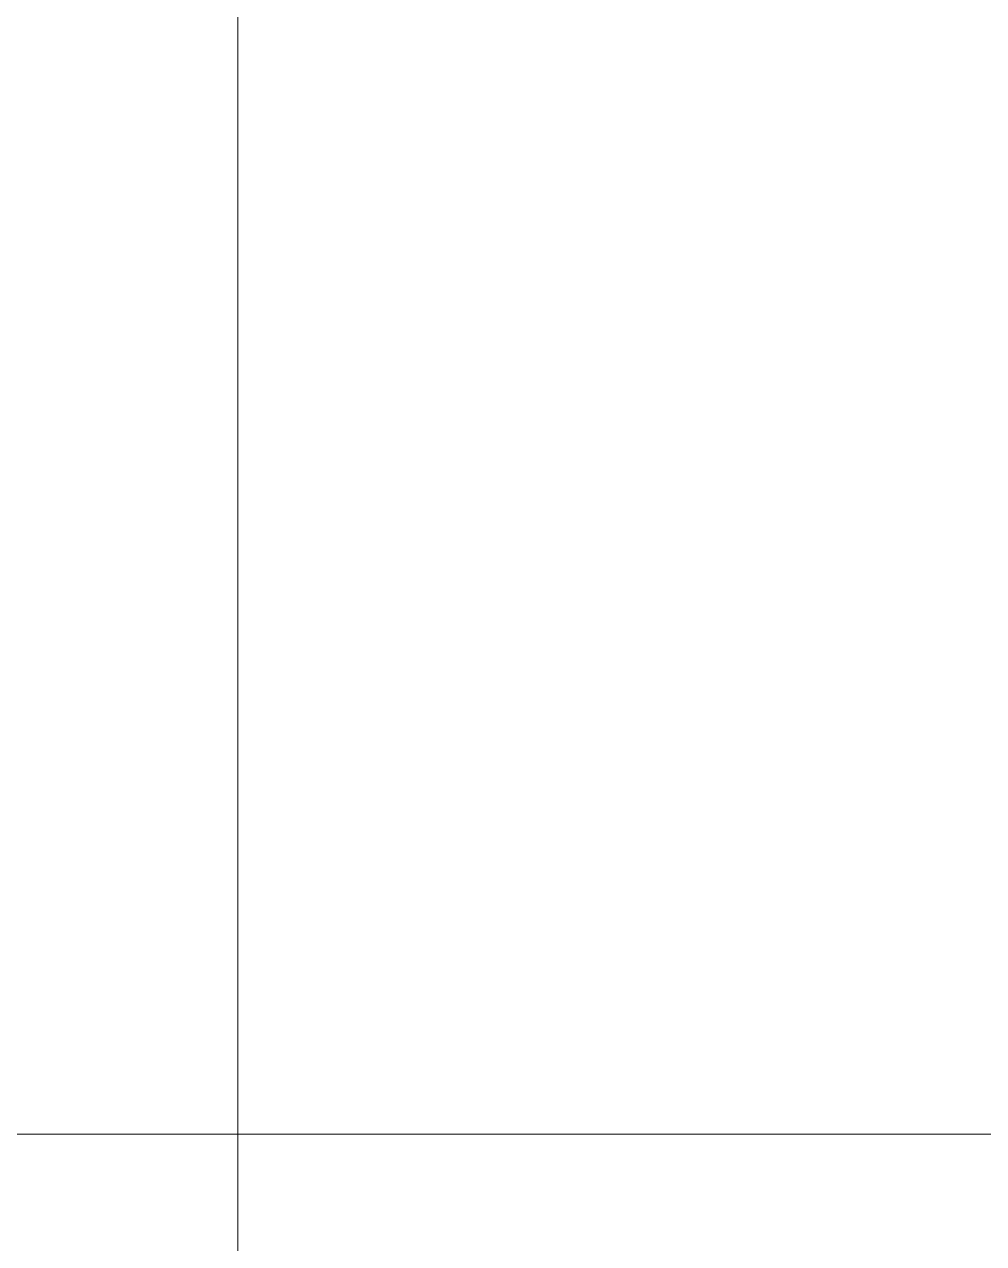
# Model space of a CAD drawing. Header units: millimetres. Extents: x 0 to 414, y 0 to 292.
# Drawn here: x 385.83 to 390.49, y 91.75 to 97.66 of the extents above; entities that cross this region are included whole.
import ezdxf

# ---------------------------------------------------------------- set-up
doc = ezdxf.new("R2010")
doc.units = ezdxf.units.MM

msp = doc.modelspace()

# ---------------------------------------------------------------- hatches: boundary and pattern name
h = msp.add_hatch(color=0)
h.dxf.hatch_style = 2
h.paths.add_polyline_path([(390.436806, 96.5835), (390.436806, 96.844556)])
h = msp.add_hatch(color=0)
h.dxf.hatch_style = 2
h.paths.add_polyline_path([(390.436806, 96.5835), (390.436806, 96.844556)])
h = msp.add_hatch(color=0)
h.dxf.hatch_style = 2
h.paths.add_polyline_path([(390.475611, 96.5835), (390.475611, 96.844556)])
h = msp.add_hatch(color=0)
h.dxf.hatch_style = 2
h.paths.add_polyline_path([(390.482667, 96.5835), (390.482667, 96.862194)])
h = msp.add_hatch(color=0)
h.dxf.hatch_style = 2
h.paths.add_polyline_path([(390.482667, 96.5835), (390.482667, 96.862194)])
h = msp.add_hatch(color=0)
h.dxf.hatch_style = 2
h.paths.add_polyline_path([(390.482667, 96.5835), (390.482667, 96.844556)])
h = msp.add_hatch(color=0)
h.dxf.hatch_style = 2
h.paths.add_polyline_path([(389.886472, 96.572917), (389.886472, 96.781056)])
h = msp.add_hatch(color=0)
h.dxf.hatch_style = 2
h.paths.add_polyline_path([(389.900583, 96.565861), (389.900583, 96.802222)])
h = msp.add_hatch(color=0)
h.dxf.hatch_style = 2
h.paths.add_polyline_path([(389.904111, 96.562333), (389.904111, 96.80575)])
h = msp.add_hatch(color=0)
h.dxf.hatch_style = 2
h.paths.add_polyline_path([(389.935861, 96.55175), (389.935861, 96.812806)])
h = msp.add_hatch(color=0)
h.dxf.hatch_style = 2
h.paths.add_polyline_path([(389.942917, 96.548222), (389.942917, 96.816333)])
h = msp.add_hatch(color=0)
h.dxf.hatch_style = 2
h.paths.add_polyline_path([(389.999361, 96.541167), (389.999361, 96.823389)])
h = msp.add_hatch(color=0)
h.dxf.hatch_style = 2
h.paths.add_polyline_path([(389.999361, 96.541167), (389.999361, 96.823389)])
h = msp.add_hatch(color=0)
h.dxf.hatch_style = 2
h.paths.add_polyline_path([(390.009944, 96.541167), (390.009944, 96.819861)])
h = msp.add_hatch(color=0)
h.dxf.hatch_style = 2
h.paths.add_polyline_path([(390.013472, 96.541167), (390.013472, 96.819861)])
h = msp.add_hatch(color=0)
h.dxf.hatch_style = 2
h.paths.add_polyline_path([(390.013472, 96.541167), (390.013472, 96.819861)])
h = msp.add_hatch(color=0)
h.dxf.hatch_style = 2
h.paths.add_polyline_path([(390.020528, 96.541167), (390.020528, 96.816333)])
h = msp.add_hatch(color=0)
h.dxf.hatch_style = 2
h.paths.add_polyline_path([(390.020528, 96.541167), (390.020528, 96.816333)])
h = msp.add_hatch(color=0)
h.dxf.hatch_style = 2
h.paths.add_polyline_path([(390.020528, 96.541167), (390.020528, 96.816333)])
h = msp.add_hatch(color=0)
h.dxf.hatch_style = 2
h.paths.add_polyline_path([(390.140472, 96.541167), (390.140472, 96.812806)])
h = msp.add_hatch(color=0)
h.dxf.hatch_style = 2
h.paths.add_polyline_path([(390.147528, 96.544694), (390.147528, 96.812806)])
h = msp.add_hatch(color=0)
h.dxf.hatch_style = 2
h.paths.add_polyline_path([(390.182806, 96.55175), (390.182806, 96.816333)])
h = msp.add_hatch(color=0)
h.dxf.hatch_style = 2
h.paths.add_polyline_path([(390.189861, 96.55175), (390.189861, 96.816333)])
h = msp.add_hatch(color=0)
h.dxf.hatch_style = 2
h.paths.add_polyline_path([(390.218083, 96.558806), (390.218083, 96.819861)])
h = msp.add_hatch(color=0)
h.dxf.hatch_style = 2
h.paths.add_polyline_path([(390.225139, 96.558806), (390.225139, 96.819861)])
h = msp.add_hatch(color=0)
h.dxf.hatch_style = 2
h.paths.add_polyline_path([(390.225139, 96.558806), (390.225139, 96.819861)])
h = msp.add_hatch(color=0)
h.dxf.hatch_style = 2
h.paths.add_polyline_path([(390.232194, 96.558806), (390.232194, 96.819861)])
h = msp.add_hatch(color=0)
h.dxf.hatch_style = 2
h.paths.add_polyline_path([(390.253361, 96.565861), (390.253361, 96.823389)])
h = msp.add_hatch(color=0)
h.dxf.hatch_style = 2
h.paths.add_polyline_path([(390.253361, 96.565861), (390.253361, 96.823389)])
h = msp.add_hatch(color=0)
h.dxf.hatch_style = 2
h.paths.add_polyline_path([(390.253361, 96.565861), (390.253361, 96.823389)])
h = msp.add_hatch(color=0)
h.dxf.hatch_style = 2
h.paths.add_polyline_path([(390.256889, 96.565861), (390.256889, 96.823389)])
h = msp.add_hatch(color=0)
h.dxf.hatch_style = 2
h.paths.add_polyline_path([(390.256889, 96.565861), (390.256889, 96.823389)])
h = msp.add_hatch(color=0)
h.dxf.hatch_style = 2
h.paths.add_polyline_path([(390.260417, 96.565861), (390.260417, 96.823389)])
h = msp.add_hatch(color=0)
h.dxf.hatch_style = 2
h.paths.add_polyline_path([(390.313333, 96.576444), (390.313333, 96.830444)])
h = msp.add_hatch(color=0)
h.dxf.hatch_style = 2
h.paths.add_polyline_path([(390.320389, 96.579972), (390.320389, 96.830444)])
h = msp.add_hatch(color=0)
h.dxf.hatch_style = 2
h.paths.add_polyline_path([(389.819444, 96.632889), (389.819444, 96.731667)])
h = msp.add_hatch(color=0)
h.dxf.hatch_style = 2
h.paths.add_polyline_path([(389.822972, 96.629361), (389.822972, 96.735194)])
h = msp.add_hatch(color=0)
h.dxf.hatch_style = 2
h.paths.add_polyline_path([(389.815917, 96.636417), (389.815917, 96.703444)])
h = msp.add_hatch(color=0)
h.dxf.hatch_style = 2
h.paths.add_polyline_path([(389.815917, 94.830194), (389.815917, 95.084194)])
h = msp.add_hatch(color=0)
h.dxf.hatch_style = 2
h.paths.add_polyline_path([(389.819444, 94.826667), (389.819444, 95.084194)])
h = msp.add_hatch(color=0)
h.dxf.hatch_style = 2
h.paths.add_polyline_path([(389.819444, 94.826667), (389.819444, 95.084194)])
h = msp.add_hatch(color=0)
h.dxf.hatch_style = 2
h.paths.add_polyline_path([(389.822972, 94.826667), (389.822972, 95.080667)])
h = msp.add_hatch(color=0)
h.dxf.hatch_style = 2
h.paths.add_polyline_path([(390.482667, 94.325722), (390.482667, 95.112417)])
h = msp.add_hatch(color=0)
h.dxf.hatch_style = 2
h.paths.add_polyline_path([(390.482667, 94.325722), (390.482667, 95.112417)])
h = msp.add_hatch(color=0)
h.dxf.hatch_style = 2
h.paths.add_polyline_path([(389.886472, 94.823139), (389.886472, 95.055972)])
h = msp.add_hatch(color=0)
h.dxf.hatch_style = 2
h.paths.add_polyline_path([(389.89, 94.823139), (389.89, 95.055972)])
h = msp.add_hatch(color=0)
h.dxf.hatch_style = 2
h.paths.add_polyline_path([(389.900583, 94.819611), (389.900583, 95.052444)])
h = msp.add_hatch(color=0)
h.dxf.hatch_style = 2
h.paths.add_polyline_path([(389.904111, 94.819611), (389.904111, 95.048917)])
h = msp.add_hatch(color=0)
h.dxf.hatch_style = 2
h.paths.add_polyline_path([(389.935861, 94.819611), (389.935861, 95.038333)])
h = msp.add_hatch(color=0)
h.dxf.hatch_style = 2
h.paths.add_polyline_path([(389.942917, 94.819611), (389.942917, 95.034806)])
h = msp.add_hatch(color=0)
h.dxf.hatch_style = 2
h.paths.add_polyline_path([(389.999361, 94.812556), (389.999361, 95.010111)])
h = msp.add_hatch(color=0)
h.dxf.hatch_style = 2
h.paths.add_polyline_path([(389.999361, 94.812556), (389.999361, 95.010111)])
h = msp.add_hatch(color=0)
h.dxf.hatch_style = 2
h.paths.add_polyline_path([(390.013472, 94.495056), (390.013472, 95.006583)])
h = msp.add_hatch(color=0)
h.dxf.hatch_style = 2
h.paths.add_polyline_path([(390.020528, 94.413917), (390.020528, 95.003056)])
h = msp.add_hatch(color=0)
h.dxf.hatch_style = 2
h.paths.add_polyline_path([(390.020528, 94.413917), (390.020528, 95.003056)])
h = msp.add_hatch(color=0)
h.dxf.hatch_style = 2
h.paths.add_polyline_path([(390.020528, 94.406861), (390.020528, 95.003056)])
h = msp.add_hatch(color=0)
h.dxf.hatch_style = 2
h.paths.add_polyline_path([(390.140472, 93.722472), (390.140472, 94.950139)])
h = msp.add_hatch(color=0)
h.dxf.hatch_style = 2
h.paths.add_polyline_path([(390.147528, 93.722472), (390.147528, 94.946611)])
h = msp.add_hatch(color=0)
h.dxf.hatch_style = 2
h.paths.add_polyline_path([(390.436806, 94.26575), (390.436806, 94.988944)])
h = msp.add_hatch(color=0)
h.dxf.hatch_style = 2
h.paths.add_polyline_path([(390.436806, 94.26575), (390.436806, 94.988944)])
h = msp.add_hatch(color=0)
h.dxf.hatch_style = 2
h.paths.add_polyline_path([(390.182806, 93.722472), (390.182806, 94.918389)])
h = msp.add_hatch(color=0)
h.dxf.hatch_style = 2
h.paths.add_polyline_path([(390.189861, 93.722472), (390.189861, 94.911333)])
h = msp.add_hatch(color=0)
h.dxf.hatch_style = 2
h.paths.add_polyline_path([(390.225139, 93.849472), (390.225139, 94.883111)])
h = msp.add_hatch(color=0)
h.dxf.hatch_style = 2
h.paths.add_polyline_path([(389.999361, 94.625583), (389.999361, 94.812556)])
h = msp.add_hatch(color=0)
h.dxf.hatch_style = 2
h.paths.add_polyline_path([(390.253361, 94.26575), (390.253361, 94.770222)])
h = msp.add_hatch(color=0)
h.dxf.hatch_style = 2
h.paths.add_polyline_path([(390.253361, 94.26575), (390.253361, 94.766694)])
h = msp.add_hatch(color=0)
h.dxf.hatch_style = 2
h.paths.add_polyline_path([(390.253361, 94.26575), (390.253361, 94.766694)])
h = msp.add_hatch(color=0)
h.dxf.hatch_style = 2
h.paths.add_polyline_path([(390.256889, 94.26575), (390.256889, 94.600889)])
h = msp.add_hatch(color=0)
h.dxf.hatch_style = 2
h.paths.add_polyline_path([(390.260417, 94.26575), (390.260417, 94.597361)])
h = msp.add_hatch(color=0)
h.dxf.hatch_style = 2
h.paths.add_polyline_path([(390.313333, 94.26575), (390.313333, 94.586778)])
h = msp.add_hatch(color=0)
h.dxf.hatch_style = 2
h.paths.add_polyline_path([(390.320389, 94.26575), (390.320389, 94.586778)])
h = msp.add_hatch(color=0)
h.dxf.hatch_style = 2
h.paths.add_polyline_path([(390.020528, 93.722472), (390.020528, 94.406861)])
h = msp.add_hatch(color=0)
h.dxf.hatch_style = 2
h.paths.add_polyline_path([(390.020528, 93.722472), (390.020528, 94.399806)])
h = msp.add_hatch(color=0)
h.dxf.hatch_style = 2
h.paths.add_polyline_path([(389.999361, 93.722472), (389.999361, 94.248111)])
h = msp.add_hatch(color=0)
h.dxf.hatch_style = 2
h.paths.add_polyline_path([(389.999361, 93.722472), (389.999361, 94.248111)])
h = msp.add_hatch(color=0)
h.dxf.hatch_style = 2
h.paths.add_polyline_path([(390.009944, 93.722472), (390.009944, 94.269278)])
h = msp.add_hatch(color=0)
h.dxf.hatch_style = 2
h.paths.add_polyline_path([(390.013472, 93.722472), (390.013472, 94.276333)])
h = msp.add_hatch(color=0)
h.dxf.hatch_style = 2
h.paths.add_polyline_path([(390.013472, 93.722472), (390.013472, 94.276333)])
h = msp.add_hatch(color=0)
h.dxf.hatch_style = 2
h.paths.add_polyline_path([(390.253361, 93.955306), (390.253361, 94.26575)])
h = msp.add_hatch(color=0)
h.dxf.hatch_style = 2
h.paths.add_polyline_path([(390.256889, 93.972944), (390.256889, 94.205778)])
h = msp.add_hatch(color=0)
h.dxf.hatch_style = 2
h.paths.add_polyline_path([(389.900583, 93.814194), (389.900583, 94.032917)])

# ---------------------------------------------------------------- linework, layer by layer
at = {"color": 0, "lineweight": 0}
for points in [[(386.870222, 67.133611), (386.870222, 115.072583)], [(354.957944, 92.276083), (404.237472, 92.276083)]]:
    msp.add_lwpolyline(points, dxfattribs=at)

doc.saveas('drawing.dxf')
